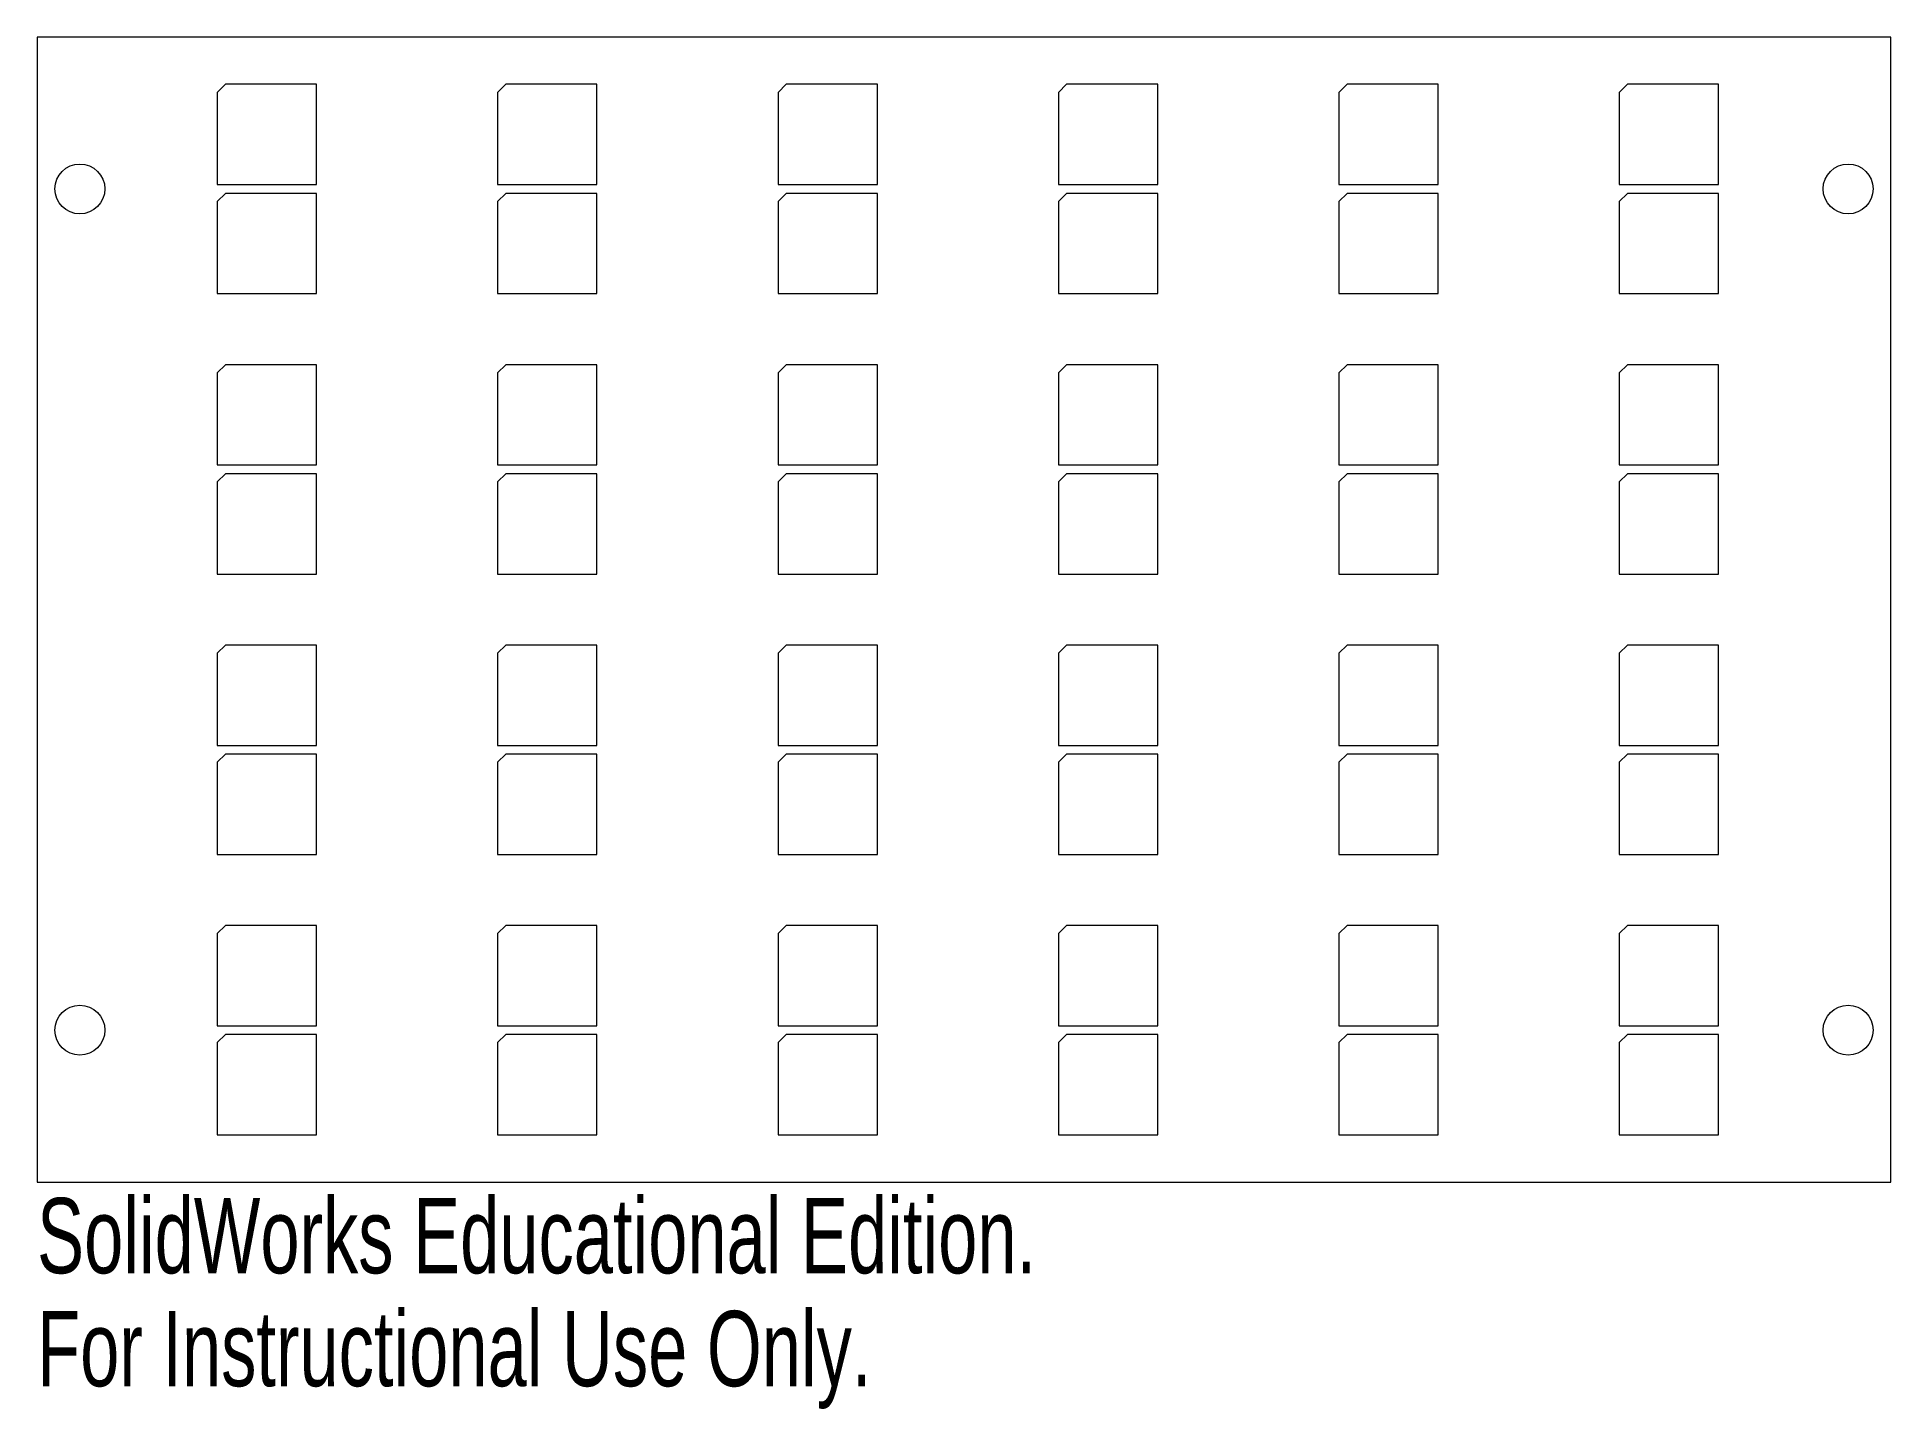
# Model space of a CAD drawing. Header units: millimetres. Extents: x -60 to 60, y -51 to 37.
import ezdxf

# ---------------------------------------------------------------- set-up
doc = ezdxf.new("R2010")
doc.units = ezdxf.units.MM
doc.styles.add('SLDTEXTSTYLE0', font='TXT', dxfattribs={"width": 0.7})

msp = doc.modelspace()

# ---------------------------------------------------------------- linework, layer by layer
at = {"color": 7, "linetype": 'Continuous', "lineweight": 15}
for p, q in [((-59.5, 36.75), (-59.5, -36.75)), ((59.5, 36.75), (-59.5, 36.75)), ((59.5, -36.75), (59.5, 36.75)), ((-47.41475, 33.71885), (-47.93725, 33.20135)), ((-41.56275, 33.71885), (-47.41475, 33.71885)), ((-41.56275, 27.28115), (-41.56275, 33.71885)), ((-29.41475, 33.71885), (-29.93725, 33.20135)), ((-23.56275, 33.71885), (-29.41475, 33.71885)), ((-23.56275, 27.28115), (-23.56275, 33.71885)), ((-11.41475, 33.71885), (-11.93725, 33.20135)), ((-5.56275, 33.71885), (-11.41475, 33.71885)), ((-5.56275, 27.28115), (-5.56275, 33.71885)), ((6.58525, 33.71885), (6.06275, 33.20135)), ((12.43725, 33.71885), (6.58525, 33.71885)), ((12.43725, 27.28115), (12.43725, 33.71885)), ((24.58525, 33.71885), (24.06275, 33.20135)), ((30.43725, 33.71885), (24.58525, 33.71885)), ((30.43725, 27.28115), (30.43725, 33.71885)), ((42.58525, 33.71885), (42.06275, 33.20135)), ((48.43725, 33.71885), (42.58525, 33.71885)), ((48.43725, 27.28115), (48.43725, 33.71885)), ((-47.93725, 33.20135), (-47.93725, 27.28115)), ((-29.93725, 33.20135), (-29.93725, 27.28115)), ((-11.93725, 33.20135), (-11.93725, 27.28115)), ((6.06275, 33.20135), (6.06275, 27.28115)), ((24.06275, 33.20135), (24.06275, 27.28115)), ((42.06275, 33.20135), (42.06275, 27.28115)), ((-47.93725, 27.28115), (-41.56275, 27.28115)), ((-47.41475, 26.71885), (-47.93725, 26.20135)), ((-47.93725, 26.20135), (-47.93725, 20.28115)), ((-41.56275, 26.71885), (-47.41475, 26.71885)), ((-41.56275, 20.28115), (-41.56275, 26.71885)), ((-29.93725, 27.28115), (-23.56275, 27.28115)), ((-29.41475, 26.71885), (-29.93725, 26.20135)), ((-29.93725, 26.20135), (-29.93725, 20.28115)), ((-23.56275, 26.71885), (-29.41475, 26.71885)), ((-23.56275, 20.28115), (-23.56275, 26.71885)), ((-11.93725, 27.28115), (-5.56275, 27.28115)), ((-11.41475, 26.71885), (-11.93725, 26.20135)), ((-11.93725, 26.20135), (-11.93725, 20.28115)), ((-5.56275, 26.71885), (-11.41475, 26.71885)), ((-5.56275, 20.28115), (-5.56275, 26.71885)), ((6.06275, 27.28115), (12.43725, 27.28115)), ((6.58525, 26.71885), (6.06275, 26.20135)), ((6.06275, 26.20135), (6.06275, 20.28115)), ((12.43725, 26.71885), (6.58525, 26.71885)), ((12.43725, 20.28115), (12.43725, 26.71885)), ((24.06275, 27.28115), (30.43725, 27.28115)), ((24.58525, 26.71885), (24.06275, 26.20135)), ((24.06275, 26.20135), (24.06275, 20.28115)), ((30.43725, 26.71885), (24.58525, 26.71885)), ((30.43725, 20.28115), (30.43725, 26.71885)), ((42.06275, 27.28115), (48.43725, 27.28115)), ((42.58525, 26.71885), (42.06275, 26.20135)), ((42.06275, 26.20135), (42.06275, 20.28115)), ((48.43725, 26.71885), (42.58525, 26.71885)), ((48.43725, 20.28115), (48.43725, 26.71885)), ((-47.93725, 20.28115), (-41.56275, 20.28115)), ((-29.93725, 20.28115), (-23.56275, 20.28115)), ((-11.93725, 20.28115), (-5.56275, 20.28115)), ((6.06275, 20.28115), (12.43725, 20.28115)), ((24.06275, 20.28115), (30.43725, 20.28115)), ((42.06275, 20.28115), (48.43725, 20.28115)), ((-47.41475, 15.71885), (-47.93725, 15.20135)), ((-41.56275, 15.71885), (-47.41475, 15.71885)), ((-41.56275, 9.28115), (-41.56275, 15.71885)), ((-29.41475, 15.71885), (-29.93725, 15.20135)), ((-23.56275, 15.71885), (-29.41475, 15.71885)), ((-23.56275, 9.28115), (-23.56275, 15.71885)), ((-11.41475, 15.71885), (-11.93725, 15.20135)), ((-5.56275, 15.71885), (-11.41475, 15.71885)), ((-5.56275, 9.28115), (-5.56275, 15.71885)), ((6.58525, 15.71885), (6.06275, 15.20135)), ((12.43725, 15.71885), (6.58525, 15.71885)), ((12.43725, 9.28115), (12.43725, 15.71885)), ((24.58525, 15.71885), (24.06275, 15.20135)), ((30.43725, 15.71885), (24.58525, 15.71885)), ((30.43725, 9.28115), (30.43725, 15.71885)), ((42.58525, 15.71885), (42.06275, 15.20135)), ((48.43725, 15.71885), (42.58525, 15.71885)), ((48.43725, 9.28115), (48.43725, 15.71885)), ((-47.93725, 15.20135), (-47.93725, 9.28115)), ((-29.93725, 15.20135), (-29.93725, 9.28115)), ((-11.93725, 15.20135), (-11.93725, 9.28115)), ((6.06275, 15.20135), (6.06275, 9.28115)), ((24.06275, 15.20135), (24.06275, 9.28115)), ((42.06275, 15.20135), (42.06275, 9.28115)), ((-47.93725, 9.28115), (-41.56275, 9.28115)), ((-47.41475, 8.71885), (-47.93725, 8.20135)), ((-41.56275, 8.71885), (-47.41475, 8.71885)), ((-41.56275, 2.28115), (-41.56275, 8.71885)), ((-29.93725, 9.28115), (-23.56275, 9.28115)), ((-29.41475, 8.71885), (-29.93725, 8.20135)), ((-23.56275, 8.71885), (-29.41475, 8.71885)), ((-23.56275, 2.28115), (-23.56275, 8.71885)), ((-11.93725, 9.28115), (-5.56275, 9.28115)), ((-11.41475, 8.71885), (-11.93725, 8.20135)), ((-5.56275, 8.71885), (-11.41475, 8.71885)), ((-5.56275, 2.28115), (-5.56275, 8.71885)), ((6.06275, 9.28115), (12.43725, 9.28115)), ((6.58525, 8.71885), (6.06275, 8.20135)), ((12.43725, 8.71885), (6.58525, 8.71885)), ((12.43725, 2.28115), (12.43725, 8.71885)), ((24.06275, 9.28115), (30.43725, 9.28115)), ((24.58525, 8.71885), (24.06275, 8.20135)), ((30.43725, 8.71885), (24.58525, 8.71885)), ((30.43725, 2.28115), (30.43725, 8.71885)), ((42.06275, 9.28115), (48.43725, 9.28115)), ((42.58525, 8.71885), (42.06275, 8.20135)), ((48.43725, 8.71885), (42.58525, 8.71885)), ((48.43725, 2.28115), (48.43725, 8.71885)), ((-47.93725, 8.20135), (-47.93725, 2.28115)), ((-29.93725, 8.20135), (-29.93725, 2.28115)), ((-11.93725, 8.20135), (-11.93725, 2.28115)), ((6.06275, 8.20135), (6.06275, 2.28115)), ((24.06275, 8.20135), (24.06275, 2.28115)), ((42.06275, 8.20135), (42.06275, 2.28115)), ((-47.93725, 2.28115), (-41.56275, 2.28115)), ((-29.93725, 2.28115), (-23.56275, 2.28115)), ((-11.93725, 2.28115), (-5.56275, 2.28115)), ((6.06275, 2.28115), (12.43725, 2.28115)), ((24.06275, 2.28115), (30.43725, 2.28115)), ((42.06275, 2.28115), (48.43725, 2.28115)), ((-47.41475, -2.28115), (-47.93725, -2.79865)), ((-41.56275, -2.28115), (-47.41475, -2.28115)), ((-41.56275, -8.71885), (-41.56275, -2.28115)), ((-29.41475, -2.28115), (-29.93725, -2.79865)), ((-23.56275, -2.28115), (-29.41475, -2.28115)), ((-23.56275, -8.71885), (-23.56275, -2.28115)), ((-11.41475, -2.28115), (-11.93725, -2.79865)), ((-5.56275, -2.28115), (-11.41475, -2.28115)), ((-5.56275, -8.71885), (-5.56275, -2.28115)), ((6.58525, -2.28115), (6.06275, -2.79865)), ((12.43725, -2.28115), (6.58525, -2.28115)), ((12.43725, -8.71885), (12.43725, -2.28115)), ((24.58525, -2.28115), (24.06275, -2.79865)), ((30.43725, -2.28115), (24.58525, -2.28115)), ((30.43725, -8.71885), (30.43725, -2.28115)), ((42.58525, -2.28115), (42.06275, -2.79865)), ((48.43725, -2.28115), (42.58525, -2.28115)), ((48.43725, -8.71885), (48.43725, -2.28115)), ((-47.93725, -2.79865), (-47.93725, -8.71885)), ((-29.93725, -2.79865), (-29.93725, -8.71885)), ((-11.93725, -2.79865), (-11.93725, -8.71885)), ((6.06275, -2.79865), (6.06275, -8.71885)), ((24.06275, -2.79865), (24.06275, -8.71885)), ((42.06275, -2.79865), (42.06275, -8.71885)), ((-47.93725, -8.71885), (-41.56275, -8.71885)), ((-47.41475, -9.28115), (-47.93725, -9.79865)), ((-41.56275, -9.28115), (-47.41475, -9.28115)), ((-41.56275, -15.71885), (-41.56275, -9.28115)), ((-29.93725, -8.71885), (-23.56275, -8.71885)), ((-29.41475, -9.28115), (-29.93725, -9.79865)), ((-23.56275, -9.28115), (-29.41475, -9.28115)), ((-23.56275, -15.71885), (-23.56275, -9.28115)), ((-11.93725, -8.71885), (-5.56275, -8.71885)), ((-11.41475, -9.28115), (-11.93725, -9.79865)), ((-5.56275, -9.28115), (-11.41475, -9.28115)), ((-5.56275, -15.71885), (-5.56275, -9.28115)), ((6.06275, -8.71885), (12.43725, -8.71885)), ((6.58525, -9.28115), (6.06275, -9.79865)), ((12.43725, -9.28115), (6.58525, -9.28115)), ((12.43725, -15.71885), (12.43725, -9.28115)), ((24.06275, -8.71885), (30.43725, -8.71885)), ((24.58525, -9.28115), (24.06275, -9.79865)), ((30.43725, -9.28115), (24.58525, -9.28115)), ((30.43725, -15.71885), (30.43725, -9.28115)), ((42.06275, -8.71885), (48.43725, -8.71885)), ((42.58525, -9.28115), (42.06275, -9.79865)), ((48.43725, -9.28115), (42.58525, -9.28115)), ((48.43725, -15.71885), (48.43725, -9.28115)), ((-47.93725, -9.79865), (-47.93725, -15.71885)), ((-29.93725, -9.79865), (-29.93725, -15.71885)), ((-11.93725, -9.79865), (-11.93725, -15.71885)), ((6.06275, -9.79865), (6.06275, -15.71885)), ((24.06275, -9.79865), (24.06275, -15.71885)), ((42.06275, -9.79865), (42.06275, -15.71885)), ((-47.93725, -15.71885), (-41.56275, -15.71885)), ((-29.93725, -15.71885), (-23.56275, -15.71885)), ((-11.93725, -15.71885), (-5.56275, -15.71885)), ((6.06275, -15.71885), (12.43725, -15.71885)), ((24.06275, -15.71885), (30.43725, -15.71885)), ((42.06275, -15.71885), (48.43725, -15.71885)), ((-47.41475, -20.28115), (-47.93725, -20.79865)), ((-47.93725, -20.79865), (-47.93725, -26.71885)), ((-41.56275, -20.28115), (-47.41475, -20.28115)), ((-41.56275, -26.71885), (-41.56275, -20.28115)), ((-29.41475, -20.28115), (-29.93725, -20.79865)), ((-29.93725, -20.79865), (-29.93725, -26.71885)), ((-23.56275, -20.28115), (-29.41475, -20.28115)), ((-23.56275, -26.71885), (-23.56275, -20.28115)), ((-11.41475, -20.28115), (-11.93725, -20.79865)), ((-11.93725, -20.79865), (-11.93725, -26.71885)), ((-5.56275, -20.28115), (-11.41475, -20.28115)), ((-5.56275, -26.71885), (-5.56275, -20.28115)), ((6.58525, -20.28115), (6.06275, -20.79865)), ((6.06275, -20.79865), (6.06275, -26.71885)), ((12.43725, -20.28115), (6.58525, -20.28115)), ((12.43725, -26.71885), (12.43725, -20.28115)), ((24.58525, -20.28115), (24.06275, -20.79865)), ((24.06275, -20.79865), (24.06275, -26.71885)), ((30.43725, -20.28115), (24.58525, -20.28115)), ((30.43725, -26.71885), (30.43725, -20.28115)), ((42.58525, -20.28115), (42.06275, -20.79865)), ((42.06275, -20.79865), (42.06275, -26.71885)), ((48.43725, -20.28115), (42.58525, -20.28115)), ((48.43725, -26.71885), (48.43725, -20.28115)), ((-47.93725, -26.71885), (-41.56275, -26.71885)), ((-47.41475, -27.28115), (-47.93725, -27.79865)), ((-41.56275, -27.28115), (-47.41475, -27.28115)), ((-41.56275, -33.71885), (-41.56275, -27.28115)), ((-29.93725, -26.71885), (-23.56275, -26.71885)), ((-29.41475, -27.28115), (-29.93725, -27.79865)), ((-23.56275, -27.28115), (-29.41475, -27.28115)), ((-23.56275, -33.71885), (-23.56275, -27.28115)), ((-11.93725, -26.71885), (-5.56275, -26.71885)), ((-11.41475, -27.28115), (-11.93725, -27.79865)), ((-5.56275, -27.28115), (-11.41475, -27.28115)), ((-5.56275, -33.71885), (-5.56275, -27.28115)), ((6.06275, -26.71885), (12.43725, -26.71885)), ((6.58525, -27.28115), (6.06275, -27.79865)), ((12.43725, -27.28115), (6.58525, -27.28115)), ((12.43725, -33.71885), (12.43725, -27.28115)), ((24.06275, -26.71885), (30.43725, -26.71885)), ((24.58525, -27.28115), (24.06275, -27.79865)), ((30.43725, -27.28115), (24.58525, -27.28115)), ((30.43725, -33.71885), (30.43725, -27.28115)), ((42.06275, -26.71885), (48.43725, -26.71885)), ((42.58525, -27.28115), (42.06275, -27.79865)), ((48.43725, -27.28115), (42.58525, -27.28115)), ((48.43725, -33.71885), (48.43725, -27.28115)), ((-47.93725, -27.79865), (-47.93725, -33.71885)), ((-29.93725, -27.79865), (-29.93725, -33.71885)), ((-11.93725, -27.79865), (-11.93725, -33.71885)), ((6.06275, -27.79865), (6.06275, -33.71885)), ((24.06275, -27.79865), (24.06275, -33.71885)), ((42.06275, -27.79865), (42.06275, -33.71885)), ((-47.93725, -33.71885), (-41.56275, -33.71885)), ((-29.93725, -33.71885), (-23.56275, -33.71885)), ((-11.93725, -33.71885), (-5.56275, -33.71885)), ((6.06275, -33.71885), (12.43725, -33.71885)), ((24.06275, -33.71885), (30.43725, -33.71885)), ((42.06275, -33.71885), (48.43725, -33.71885)), ((-59.5, -36.75), (59.5, -36.75))]:
    msp.add_line(p, q, dxfattribs=at)
for centre in [(-56.75, 27), (56.75, 27), (-56.75, -27), (56.75, -27)]:
    msp.add_circle(centre, 1.6, dxfattribs=at)

# ---------------------------------------------------------------- texts
at = {"color": 7, "linetype": 'Continuous', "char_height": 4.83362, "attachment_point": 1, "style": 'SLDTEXTSTYLE0'}
for s, insert in [('SolidWorks Educational Edition.', (-59.5, -37.76957)), ('For Instructional Use Only.', (-59.5, -45.02))]:
    msp.add_mtext(s, dxfattribs=dict(at, insert=insert))

doc.saveas('drawing.dxf')
